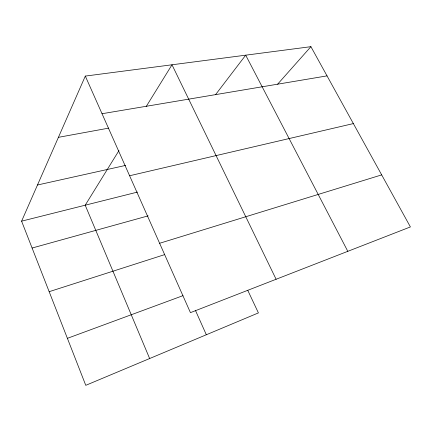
<?xml version="1.0" encoding="UTF-8"?>
<svg xmlns="http://www.w3.org/2000/svg" width="432" height="432" viewBox="0 0 432 432"><rect width="100%" height="100%" fill="white"/><g stroke="black" fill="none" stroke-linecap="round" stroke-linejoin="round"><path stroke-width="0.65" d="M247.768 290.347L258.412 312.908L85.768 385.328L21.6 221.168L85.309 76.086L310.91 46.672L410.4 226.93L190.442 312.644L85.309 76.086M118.951 150.606L85.207 205.2L149.645 358.533M146.183 106.553L172.001 64.784L276.107 279.261M215.465 94.775L245.7 55.172L347.809 251.321M277.603 84.218L310.91 46.672M67.397 338.332L182.979 295.661M49.162 291.681L164.673 254.61M159.613 243.281L381.677 174.89M32.103 248.033L148.122 215.865M21.6 221.168L137.484 192.078M129.605 175.754L353.36 123.584M37.481 184.999L125.631 165.407M58.417 137.327L108.767 128.115M102.038 113.724L327.035 75.881M195.399 310.3L206.329 334.757"/></g></svg>
